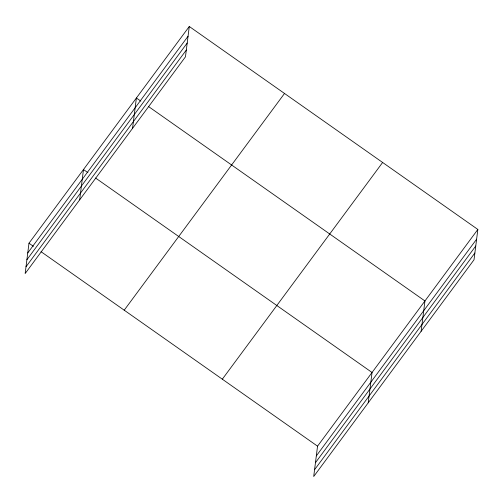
<?xml version="1.0" encoding="UTF-8"?>
<svg xmlns="http://www.w3.org/2000/svg" width="503" height="503" viewBox="0 0 503 503"><rect width="100%" height="100%" fill="white"/><g stroke="black" fill="none" stroke-linecap="round" stroke-linejoin="round"><path stroke-width="0.75" d="M189.291 26.489L28.985 243.213L25.15 273.55L185.456 56.833L189.291 26.489L477.85 229.45L474.015 259.787L313.709 476.511L317.544 446.167L477.85 229.45M79.656 199.867L83.485 169.524L87.931 172.648M132.553 128.347L136.388 98.01L140.834 101.134M368.215 402.828L372.05 372.484L95.551 178.012M421.118 331.307L424.947 300.964L148.448 106.491M27.753 252.959L188.059 36.241M26.892 259.755L187.198 43.038M26.011 266.76L186.317 50.036M124.21 310.188L284.516 93.464M222.32 379.193L382.626 162.469M316.312 455.919L476.618 239.202M315.456 462.716L475.763 245.992M314.57 469.714L474.876 252.996M28.985 243.213L33.424 246.338M41.045 251.695L317.544 446.167"/></g></svg>
